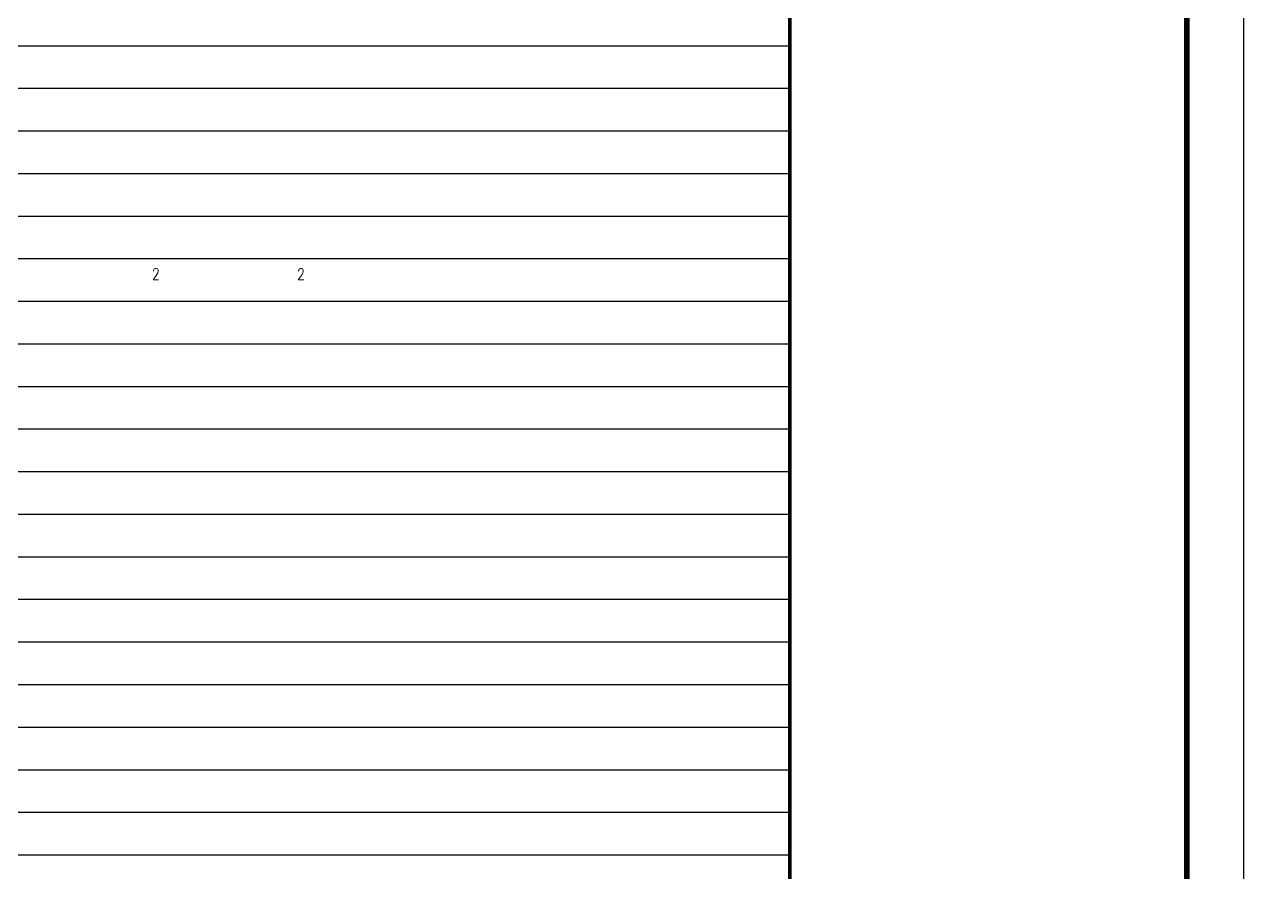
# Model space of a CAD drawing. Extents: x 27938 to 725830, y -209821 to 1628073.
# Drawn here: x 322833 to 344314, y 1201770 to 1216707 of the extents above; entities that cross this region are included whole.
import ezdxf

# ---------------------------------------------------------------- set-up
doc = ezdxf.new("R2010")
doc.units = 0
doc.header["$LTSCALE"] = 1000
doc.header["$MEASUREMENT"] = 0
for name, color, linetype in [('Defpoint', 7, 'Continuous'), ('PUB_TEXT', 4, 'Continuous'), ('图框', 140, 'Continuous')]:
    doc.layers.add(name, color=color, linetype=linetype)
doc.layers.add('yichutu', color=7, linetype='Continuous', true_color=0xffffff, plot=False)
doc.styles.add('_HZTXT', font='txt.shx', dxfattribs={"width": 0.8, "bigfont": 'hztxt.shx'})

# ---------------------------------------------------------------- blocks, each defined once
blk = doc.blocks.new('TK')
at = {"layer": '图框'}
blk.add_lwpolyline([(465375, 548714), (549475, 548714), (549475, 489314), (465375, 489314)], close=True, dxfattribs=at)
blk.add_lwpolyline([(465375, 548714), (549475, 548714), (549475, 489314), (465375, 489314)], close=True, dxfattribs=at)
at = {"layer": '图框', "const_width": 100}
blk.add_lwpolyline([(548475, 490314), (548475, 547714), (467875, 547714), (467875, 490314)], close=True, dxfattribs=at)
at = {"layer": '图框', "const_width": 70}
blk.add_lwpolyline([(541480, 490314), (541480, 547714)], dxfattribs=at)
blk = doc.blocks.new('yct-841-594-84100-59399.9999999999-100-1000.0')
at = {"layer": 'yichutu', "color": 7, "true_color": 0xffffff}
blk.add_lwpolyline([(0, 0), (0, 59400), (84100, 59400), (84100, 0)], close=True, dxfattribs=at)

msp = doc.modelspace()

# ---------------------------------------------------------------- linework, layer by layer
at = {"layer": 'Defpoint', "color": 252}
for p, q in [((336314.1, 1243332.1), (336314.1, 1187832.1)), ((262714.1, 1216332.1), (336314.1, 1216332.1)), ((262714.1, 1215582.1), (336314.1, 1215582.1)), ((262714.1, 1214832.1), (336314.1, 1214832.1)), ((262714.1, 1214082.1), (336314.1, 1214082.1)), ((262714.1, 1213332.1), (336314.1, 1213332.1)), ((262714.1, 1212582.1), (336314.1, 1212582.1)), ((262714.1, 1211832.1), (336314.1, 1211832.1)), ((262714.1, 1211082.1), (336314.1, 1211082.1)), ((262714.1, 1210332.1), (336314.1, 1210332.1)), ((262714.1, 1209582.1), (336314.1, 1209582.1)), ((262714.1, 1208832.1), (336314.1, 1208832.1)), ((262714.1, 1208082.1), (336314.1, 1208082.1)), ((262714.1, 1207332.1), (336314.1, 1207332.1)), ((262714.1, 1206582.1), (336314.1, 1206582.1)), ((262714.1, 1205832.1), (336314.1, 1205832.1)), ((262714.1, 1205082.1), (336314.1, 1205082.1)), ((262714.1, 1204332.1), (336314.1, 1204332.1)), ((311814.1, 1203582.1), (336314.1, 1203582.1)), ((311814.1, 1202832.1), (336314.1, 1202832.1)), ((311814.1, 1202082.1), (336314.1, 1202082.1))]:
    msp.add_line(p, q, dxfattribs=at)

# ---------------------------------------------------------------- block references
msp.add_blockref('TK', (-205160.9, 697518.4))
at = {"layer": 'yichutu'}
msp.add_blockref('yct-841-594-84100-59399.9999999999-100-1000.0', (260214.1, 1186832.1), dxfattribs=at)

# ---------------------------------------------------------------- texts
at = {"layer": 'PUB_TEXT', "style": '_HZTXT', "width": 0.8}
for p in [(325080.7, 1212209.7), (327637.7, 1212209.7)]:
    msp.add_text('2', height=200, dxfattribs=at).set_placement(p)

doc.saveas('drawing.dxf')
